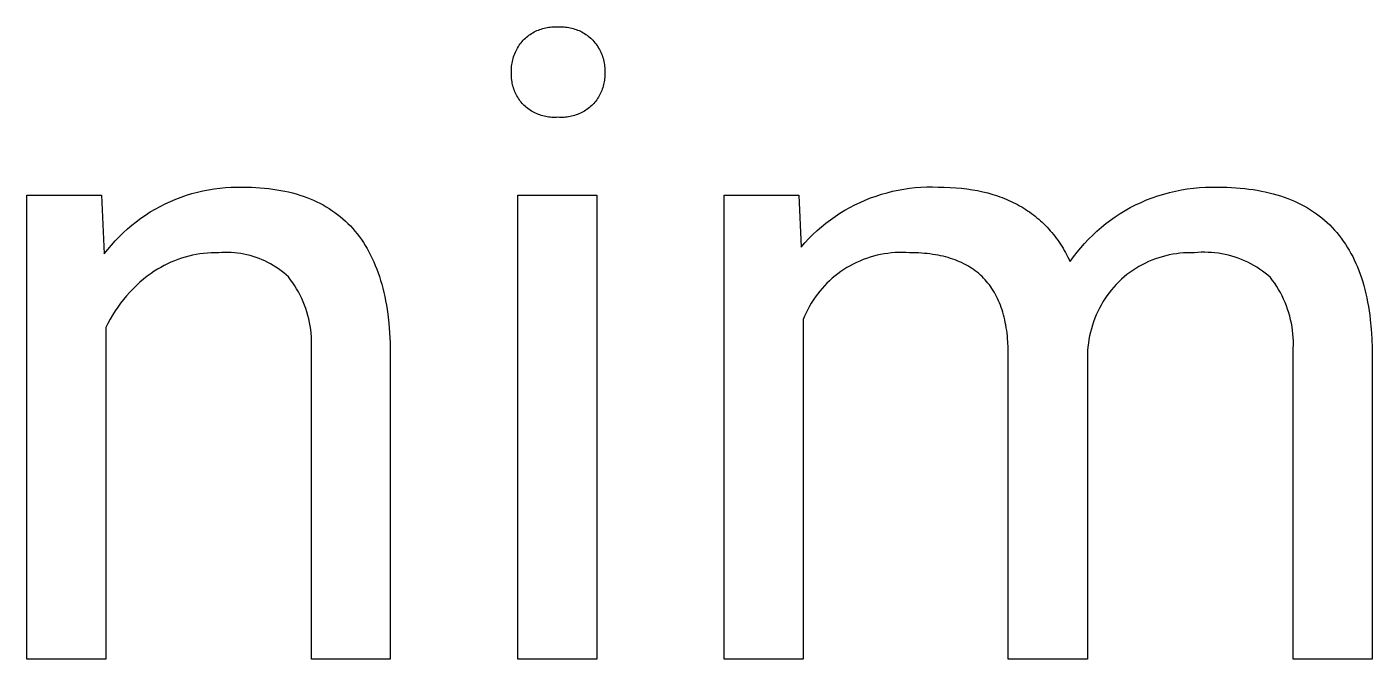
# Model space of a CAD drawing. Header units: millimetres. Extents: x -582 to 3448, y -204 to 2611.
# Drawn here: x 3206.7 to 3269, y 152.5 to 181.8 of the extents above; entities that cross this region are included whole.
import ezdxf

# ---------------------------------------------------------------- set-up
doc = ezdxf.new("R2010")
doc.units = ezdxf.units.MM
doc.header["$MEASUREMENT"] = 0
doc.layers.add('Domyślny', color=7, linetype='Continuous', true_color=0x000000)

msp = doc.modelspace()

# ---------------------------------------------------------------- linework, layer by layer
at = {"layer": 'Domyślny'}
for p, q in [((3230.842, 181.803), (3230.912, 181.811)), ((3230.912, 181.811), (3230.983, 181.817)), ((3230.983, 181.817), (3231.054, 181.821)), ((3231.054, 181.821), (3231.125, 181.822)), ((3231.125, 181.822), (3231.196, 181.82)), ((3231.196, 181.82), (3231.268, 181.817)), ((3231.268, 181.817), (3231.339, 181.82)), ((3231.339, 181.82), (3231.41, 181.822)), ((3231.41, 181.822), (3231.482, 181.82)), ((3231.482, 181.82), (3231.553, 181.817)), ((3231.553, 181.817), (3231.624, 181.811)), ((3231.624, 181.811), (3231.695, 181.802)), ((3229.608, 181.148), (3229.656, 181.205)), ((3229.656, 181.205), (3229.707, 181.255)), ((3229.707, 181.255), (3229.759, 181.303)), ((3229.759, 181.303), (3229.813, 181.35)), ((3229.813, 181.35), (3229.869, 181.394)), ((3229.869, 181.394), (3229.926, 181.437)), ((3229.926, 181.437), (3229.984, 181.477)), ((3229.984, 181.477), (3230.044, 181.516)), ((3230.044, 181.516), (3230.105, 181.552)), ((3230.105, 181.552), (3230.167, 181.586)), ((3230.167, 181.586), (3230.231, 181.619)), ((3230.231, 181.619), (3230.296, 181.648)), ((3230.296, 181.648), (3230.361, 181.676)), ((3230.361, 181.676), (3230.428, 181.701)), ((3230.428, 181.701), (3230.495, 181.724)), ((3230.495, 181.724), (3230.563, 181.745)), ((3230.563, 181.745), (3230.632, 181.763)), ((3230.632, 181.763), (3230.701, 181.779)), ((3230.701, 181.779), (3230.771, 181.792)), ((3230.771, 181.792), (3230.842, 181.803)), ((3231.695, 181.802), (3231.766, 181.791)), ((3231.766, 181.791), (3231.836, 181.778)), ((3231.836, 181.778), (3231.906, 181.762)), ((3231.906, 181.762), (3231.975, 181.744)), ((3231.975, 181.744), (3232.043, 181.723)), ((3232.043, 181.723), (3232.111, 181.7)), ((3232.111, 181.7), (3232.178, 181.675)), ((3232.178, 181.675), (3232.244, 181.648)), ((3232.244, 181.648), (3232.309, 181.618)), ((3232.309, 181.618), (3232.373, 181.586)), ((3232.373, 181.586), (3232.435, 181.552)), ((3232.435, 181.552), (3232.497, 181.515)), ((3232.497, 181.515), (3232.557, 181.477)), ((3232.557, 181.477), (3232.616, 181.436)), ((3232.616, 181.436), (3232.673, 181.394)), ((3232.673, 181.394), (3232.729, 181.349)), ((3232.729, 181.349), (3232.784, 181.303)), ((3232.784, 181.303), (3232.836, 181.255)), ((3232.836, 181.255), (3232.887, 181.205)), ((3232.887, 181.205), (3232.936, 181.149)), ((3229.242, 180.506), (3229.269, 180.576)), ((3229.269, 180.576), (3229.298, 180.644)), ((3229.298, 180.644), (3229.329, 180.712)), ((3229.329, 180.712), (3229.362, 180.778)), ((3229.362, 180.778), (3229.398, 180.843)), ((3229.398, 180.843), (3229.436, 180.907)), ((3229.436, 180.907), (3229.476, 180.969)), ((3229.476, 180.969), (3229.518, 181.031)), ((3229.518, 181.031), (3229.562, 181.09)), ((3229.562, 181.09), (3229.608, 181.148)), ((3232.936, 181.149), (3232.983, 181.091)), ((3232.983, 181.091), (3233.028, 181.031)), ((3233.028, 181.031), (3233.071, 180.97)), ((3233.071, 180.97), (3233.111, 180.908)), ((3233.111, 180.908), (3233.15, 180.844)), ((3233.15, 180.844), (3233.186, 180.779)), ((3233.186, 180.779), (3233.22, 180.713)), ((3233.22, 180.713), (3233.251, 180.646)), ((3233.251, 180.646), (3233.281, 180.577)), ((3233.281, 180.577), (3233.308, 180.508)), ((3229.118, 179.928), (3229.125, 180.002)), ((3229.125, 180.002), (3229.134, 180.075)), ((3229.134, 180.075), (3229.146, 180.148)), ((3229.146, 180.148), (3229.161, 180.221)), ((3229.161, 180.221), (3229.177, 180.294)), ((3229.177, 180.294), (3229.197, 180.365)), ((3229.197, 180.365), (3229.218, 180.436)), ((3229.218, 180.436), (3229.242, 180.506)), ((3233.308, 180.508), (3233.332, 180.438)), ((3233.332, 180.438), (3233.354, 180.367)), ((3233.354, 180.367), (3233.374, 180.295)), ((3233.374, 180.295), (3233.391, 180.222)), ((3233.391, 180.222), (3233.406, 180.149)), ((3233.406, 180.149), (3233.418, 180.076)), ((3233.418, 180.076), (3233.427, 180.002)), ((3233.427, 180.002), (3233.434, 179.928)), ((3229.112, 179.779), (3229.114, 179.854)), ((3229.113, 179.705), (3229.112, 179.779)), ((3229.112, 179.635), (3229.113, 179.705)), ((3229.113, 179.565), (3229.112, 179.635)), ((3229.117, 179.495), (3229.113, 179.565)), ((3229.114, 179.854), (3229.118, 179.928)), ((3229.123, 179.425), (3229.117, 179.495)), ((3229.131, 179.355), (3229.123, 179.425)), ((3229.142, 179.285), (3229.131, 179.355)), ((3233.421, 179.354), (3233.41, 179.284)), ((3233.43, 179.424), (3233.421, 179.354)), ((3233.436, 179.494), (3233.43, 179.424)), ((3233.434, 179.928), (3233.439, 179.854)), ((3233.44, 179.564), (3233.436, 179.494)), ((3233.439, 179.854), (3233.441, 179.78)), ((3233.441, 179.78), (3233.44, 179.705)), ((3233.44, 179.705), (3233.441, 179.635)), ((3233.441, 179.635), (3233.44, 179.564)), ((3229.155, 179.216), (3229.142, 179.285)), ((3229.17, 179.148), (3229.155, 179.216)), ((3229.187, 179.08), (3229.17, 179.148)), ((3229.207, 179.013), (3229.187, 179.08)), ((3229.229, 178.946), (3229.207, 179.013)), ((3229.253, 178.88), (3229.229, 178.946)), ((3229.28, 178.815), (3229.253, 178.88)), ((3229.308, 178.751), (3229.28, 178.815)), ((3229.339, 178.688), (3229.308, 178.751)), ((3233.241, 178.749), (3233.21, 178.686)), ((3233.27, 178.813), (3233.241, 178.749)), ((3233.297, 178.878), (3233.27, 178.813)), ((3233.321, 178.944), (3233.297, 178.878)), ((3233.344, 179.011), (3233.321, 178.944)), ((3233.364, 179.079), (3233.344, 179.011)), ((3233.382, 179.147), (3233.364, 179.079)), ((3233.397, 179.215), (3233.382, 179.147)), ((3233.41, 179.284), (3233.397, 179.215)), ((3229.372, 178.625), (3229.339, 178.688)), ((3229.407, 178.565), (3229.372, 178.625)), ((3229.443, 178.505), (3229.407, 178.565)), ((3229.482, 178.446), (3229.443, 178.505)), ((3229.523, 178.389), (3229.482, 178.446)), ((3229.566, 178.333), (3229.523, 178.389)), ((3229.61, 178.279), (3229.566, 178.333)), ((3229.656, 178.226), (3229.61, 178.279)), ((3229.708, 178.177), (3229.656, 178.226)), ((3229.761, 178.131), (3229.708, 178.177)), ((3229.815, 178.085), (3229.761, 178.131)), ((3229.871, 178.042), (3229.815, 178.085)), ((3232.727, 178.086), (3232.671, 178.043)), ((3232.782, 178.131), (3232.727, 178.086)), ((3232.836, 178.178), (3232.782, 178.131)), ((3232.887, 178.226), (3232.836, 178.178)), ((3232.934, 178.279), (3232.887, 178.226)), ((3232.98, 178.333), (3232.934, 178.279)), ((3233.023, 178.388), (3232.98, 178.333)), ((3233.064, 178.445), (3233.023, 178.388)), ((3233.104, 178.504), (3233.064, 178.445)), ((3233.141, 178.563), (3233.104, 178.504)), ((3233.176, 178.624), (3233.141, 178.563)), ((3233.21, 178.686), (3233.176, 178.624)), ((3229.929, 178.001), (3229.871, 178.042)), ((3229.987, 177.962), (3229.929, 178.001)), ((3230.048, 177.924), (3229.987, 177.962)), ((3230.109, 177.889), (3230.048, 177.924)), ((3230.171, 177.856), (3230.109, 177.889)), ((3230.235, 177.825), (3230.171, 177.856)), ((3230.3, 177.796), (3230.235, 177.825)), ((3230.365, 177.769), (3230.3, 177.796)), ((3230.432, 177.745), (3230.365, 177.769)), ((3230.499, 177.723), (3230.432, 177.745)), ((3230.567, 177.703), (3230.499, 177.723)), ((3230.635, 177.686), (3230.567, 177.703)), ((3230.704, 177.671), (3230.635, 177.686)), ((3230.774, 177.658), (3230.704, 177.671)), ((3230.844, 177.647), (3230.774, 177.658)), ((3230.914, 177.639), (3230.844, 177.647)), ((3230.985, 177.634), (3230.914, 177.639)), ((3231.055, 177.631), (3230.985, 177.634)), ((3231.126, 177.63), (3231.055, 177.631)), ((3231.197, 177.631), (3231.126, 177.63)), ((3231.268, 177.635), (3231.197, 177.631)), ((3231.338, 177.631), (3231.268, 177.635)), ((3231.41, 177.63), (3231.338, 177.631)), ((3231.481, 177.631), (3231.41, 177.63)), ((3231.552, 177.634), (3231.481, 177.631)), ((3231.622, 177.64), (3231.552, 177.634)), ((3231.693, 177.648), (3231.622, 177.64)), ((3231.763, 177.658), (3231.693, 177.648)), ((3231.833, 177.671), (3231.763, 177.658)), ((3231.903, 177.686), (3231.833, 177.671)), ((3231.971, 177.704), (3231.903, 177.686)), ((3232.04, 177.724), (3231.971, 177.704)), ((3232.107, 177.746), (3232.04, 177.724)), ((3232.174, 177.77), (3232.107, 177.746)), ((3232.24, 177.797), (3232.174, 177.77)), ((3232.305, 177.826), (3232.24, 177.797)), ((3232.369, 177.857), (3232.305, 177.826)), ((3232.432, 177.89), (3232.369, 177.857)), ((3232.493, 177.925), (3232.432, 177.89)), ((3232.554, 177.962), (3232.493, 177.925)), ((3232.613, 178.001), (3232.554, 177.962)), ((3232.671, 178.043), (3232.613, 178.001)), ((3215.355, 174.325), (3215.617, 174.359)), ((3215.617, 174.359), (3215.88, 174.383)), ((3215.88, 174.383), (3216.143, 174.399)), ((3216.143, 174.399), (3216.406, 174.406)), ((3216.406, 174.406), (3216.67, 174.404)), ((3216.67, 174.404), (3216.88, 174.402)), ((3216.88, 174.402), (3217.087, 174.397)), ((3217.087, 174.397), (3217.291, 174.387)), ((3217.291, 174.387), (3217.491, 174.374)), ((3217.491, 174.374), (3217.689, 174.357)), ((3217.689, 174.357), (3217.882, 174.337)), ((3217.882, 174.337), (3218.073, 174.312)), ((3247.279, 174.311), (3247.542, 174.349)), ((3247.542, 174.349), (3247.806, 174.378)), ((3247.806, 174.378), (3248.071, 174.398)), ((3248.071, 174.398), (3248.336, 174.409)), ((3248.336, 174.409), (3248.602, 174.411)), ((3248.602, 174.411), (3248.867, 174.404)), ((3248.867, 174.404), (3249.145, 174.401)), ((3249.145, 174.401), (3249.417, 174.391)), ((3249.417, 174.391), (3249.683, 174.374)), ((3249.683, 174.374), (3249.944, 174.35)), ((3249.944, 174.35), (3250.199, 174.32)), ((3260.399, 174.32), (3260.677, 174.356)), ((3260.677, 174.356), (3260.955, 174.382)), ((3260.955, 174.382), (3261.234, 174.399)), ((3261.234, 174.399), (3261.514, 174.407)), ((3261.514, 174.407), (3261.794, 174.404)), ((3261.794, 174.404), (3262.227, 174.397)), ((3262.227, 174.397), (3262.439, 174.388)), ((3262.439, 174.388), (3262.647, 174.375)), ((3262.647, 174.375), (3262.852, 174.359)), ((3262.852, 174.359), (3263.053, 174.339)), ((3263.053, 174.339), (3263.251, 174.315)), ((3206.689, 152.548), (3206.689, 174.024)), ((3206.689, 174.024), (3210.149, 174.024)), ((3210.149, 174.024), (3210.268, 171.31)), ((3213.095, 173.631), (3213.334, 173.742)), ((3213.334, 173.742), (3213.577, 173.845)), ((3213.577, 173.845), (3213.823, 173.939)), ((3213.823, 173.939), (3214.073, 174.025)), ((3214.073, 174.025), (3214.325, 174.102)), ((3214.325, 174.102), (3214.58, 174.171)), ((3214.58, 174.171), (3214.836, 174.231)), ((3214.836, 174.231), (3215.095, 174.282)), ((3215.095, 174.282), (3215.355, 174.325)), ((3218.073, 174.312), (3218.26, 174.284)), ((3218.26, 174.284), (3218.444, 174.252)), ((3218.444, 174.252), (3218.625, 174.217)), ((3218.625, 174.217), (3218.802, 174.177)), ((3218.802, 174.177), (3218.976, 174.134)), ((3218.976, 174.134), (3219.147, 174.088)), ((3219.147, 174.088), (3219.315, 174.037)), ((3219.315, 174.037), (3219.479, 173.983)), ((3219.479, 173.983), (3219.64, 173.924)), ((3219.64, 173.924), (3219.798, 173.863)), ((3219.798, 173.863), (3219.952, 173.797)), ((3219.952, 173.797), (3220.103, 173.728)), ((3220.103, 173.728), (3220.251, 173.655)), ((3229.41, 152.548), (3229.41, 174.024)), ((3229.41, 174.024), (3233.069, 174.024)), ((3233.069, 174.024), (3233.069, 152.548)), ((3238.963, 152.548), (3238.963, 174.024)), ((3238.963, 174.024), (3242.423, 174.024)), ((3242.423, 174.024), (3242.521, 171.628)), ((3245.252, 173.696), (3245.495, 173.802)), ((3245.495, 173.802), (3245.742, 173.9)), ((3245.742, 173.9), (3245.992, 173.99)), ((3245.992, 173.99), (3246.245, 174.072)), ((3246.245, 174.072), (3246.5, 174.144)), ((3246.5, 174.144), (3246.758, 174.209)), ((3246.758, 174.209), (3247.018, 174.264)), ((3247.018, 174.264), (3247.279, 174.311)), ((3250.199, 174.32), (3250.449, 174.283)), ((3250.449, 174.283), (3250.693, 174.239)), ((3250.693, 174.239), (3250.932, 174.189)), ((3250.932, 174.189), (3251.165, 174.131)), ((3251.165, 174.131), (3251.392, 174.067)), ((3251.392, 174.067), (3251.613, 173.997)), ((3251.613, 173.997), (3251.722, 173.959)), ((3251.722, 173.959), (3251.83, 173.919)), ((3251.83, 173.919), (3251.936, 173.878)), ((3251.936, 173.878), (3252.04, 173.835)), ((3252.04, 173.835), (3252.143, 173.79)), ((3252.143, 173.79), (3252.245, 173.744)), ((3252.245, 173.744), (3252.345, 173.696)), ((3258.255, 173.698), (3258.513, 173.807)), ((3258.513, 173.807), (3258.774, 173.908)), ((3258.774, 173.908), (3259.039, 174)), ((3259.039, 174), (3259.306, 174.082)), ((3259.306, 174.082), (3259.576, 174.156)), ((3259.576, 174.156), (3259.848, 174.22)), ((3259.848, 174.22), (3260.123, 174.275)), ((3260.123, 174.275), (3260.399, 174.32)), ((3263.251, 174.315), (3263.446, 174.287)), ((3263.446, 174.287), (3263.637, 174.256)), ((3263.637, 174.256), (3263.825, 174.222)), ((3263.825, 174.222), (3264.009, 174.183)), ((3264.009, 174.183), (3264.19, 174.141)), ((3264.19, 174.141), (3264.368, 174.096)), ((3264.368, 174.096), (3264.542, 174.046)), ((3264.542, 174.046), (3264.713, 173.994)), ((3264.713, 173.994), (3264.881, 173.937)), ((3264.881, 173.937), (3265.045, 173.877)), ((3265.045, 173.877), (3265.206, 173.813)), ((3265.206, 173.813), (3265.363, 173.745)), ((3265.363, 173.745), (3265.517, 173.674)), ((3211.961, 172.96), (3212.179, 173.109)), ((3212.179, 173.109), (3212.401, 173.251)), ((3212.401, 173.251), (3212.628, 173.386)), ((3212.628, 173.386), (3212.859, 173.513)), ((3212.859, 173.513), (3213.095, 173.631)), ((3220.251, 173.655), (3220.396, 173.578)), ((3220.396, 173.578), (3220.537, 173.497)), ((3220.537, 173.497), (3220.675, 173.413)), ((3220.675, 173.413), (3220.81, 173.325)), ((3220.81, 173.325), (3220.941, 173.233)), ((3220.941, 173.233), (3221.07, 173.137)), ((3221.07, 173.137), (3221.195, 173.038)), ((3244.096, 173.044), (3244.318, 173.19)), ((3244.318, 173.19), (3244.545, 173.328)), ((3244.545, 173.328), (3244.777, 173.458)), ((3244.777, 173.458), (3245.012, 173.581)), ((3245.012, 173.581), (3245.252, 173.696)), ((3252.345, 173.696), (3252.444, 173.646)), ((3252.444, 173.646), (3252.542, 173.595)), ((3252.542, 173.595), (3252.638, 173.542)), ((3252.638, 173.542), (3252.733, 173.487)), ((3252.733, 173.487), (3252.826, 173.43)), ((3252.826, 173.43), (3252.918, 173.372)), ((3252.918, 173.372), (3253.009, 173.312)), ((3253.009, 173.312), (3253.098, 173.251)), ((3253.098, 173.251), (3253.185, 173.188)), ((3253.185, 173.188), (3253.272, 173.123)), ((3253.272, 173.123), (3253.357, 173.056)), ((3257.064, 173.031), (3257.289, 173.179)), ((3257.289, 173.179), (3257.518, 173.32)), ((3257.518, 173.32), (3257.752, 173.452)), ((3257.752, 173.452), (3258.002, 173.579)), ((3258.002, 173.579), (3258.255, 173.698)), ((3265.517, 173.674), (3265.668, 173.599)), ((3265.668, 173.599), (3265.815, 173.521)), ((3265.815, 173.521), (3265.959, 173.439)), ((3265.959, 173.439), (3266.1, 173.353)), ((3266.1, 173.353), (3266.237, 173.263)), ((3266.237, 173.263), (3266.371, 173.17)), ((3266.371, 173.17), (3266.501, 173.073)), ((3211.147, 172.291), (3211.342, 172.468)), ((3211.342, 172.468), (3211.543, 172.639)), ((3211.543, 172.639), (3211.749, 172.803)), ((3211.749, 172.803), (3211.961, 172.96)), ((3221.195, 173.038), (3221.316, 172.935)), ((3221.316, 172.935), (3221.434, 172.828)), ((3221.434, 172.828), (3221.55, 172.718)), ((3221.55, 172.718), (3221.661, 172.603)), ((3221.661, 172.603), (3221.77, 172.485)), ((3221.77, 172.485), (3221.875, 172.363)), ((3243.261, 172.389), (3243.461, 172.563)), ((3243.461, 172.563), (3243.668, 172.731)), ((3243.668, 172.731), (3243.879, 172.891)), ((3243.879, 172.891), (3244.096, 173.044)), ((3253.357, 173.056), (3253.44, 172.988)), ((3253.44, 172.988), (3253.522, 172.918)), ((3253.522, 172.918), (3253.603, 172.847)), ((3253.603, 172.847), (3253.683, 172.773)), ((3253.683, 172.773), (3253.76, 172.698)), ((3253.76, 172.698), (3253.837, 172.622)), ((3253.837, 172.622), (3253.912, 172.543)), ((3253.912, 172.543), (3253.986, 172.463)), ((3256.218, 172.365), (3256.421, 172.542)), ((3256.421, 172.542), (3256.63, 172.712)), ((3256.63, 172.712), (3256.844, 172.875)), ((3256.844, 172.875), (3257.064, 173.031)), ((3266.501, 173.073), (3266.628, 172.973)), ((3266.628, 172.973), (3266.752, 172.869)), ((3266.752, 172.869), (3266.872, 172.761)), ((3266.872, 172.761), (3266.989, 172.65)), ((3266.989, 172.65), (3267.102, 172.535)), ((3267.102, 172.535), (3267.212, 172.416)), ((3210.599, 171.72), (3210.775, 171.916)), ((3210.775, 171.916), (3210.958, 172.107)), ((3210.958, 172.107), (3211.147, 172.291)), ((3221.875, 172.363), (3221.977, 172.238)), ((3221.977, 172.238), (3222.076, 172.108)), ((3222.076, 172.108), (3222.171, 171.975)), ((3222.171, 171.975), (3222.263, 171.839)), ((3242.696, 171.827), (3242.878, 172.021)), ((3242.878, 172.021), (3243.066, 172.208)), ((3243.066, 172.208), (3243.261, 172.389)), ((3253.986, 172.463), (3254.058, 172.382)), ((3254.058, 172.382), (3254.129, 172.298)), ((3254.129, 172.298), (3254.199, 172.213)), ((3254.199, 172.213), (3254.267, 172.126)), ((3254.267, 172.126), (3254.334, 172.038)), ((3254.334, 172.038), (3254.399, 171.948)), ((3254.399, 171.948), (3254.463, 171.856)), ((3254.463, 171.856), (3254.526, 171.762)), ((3255.645, 171.796), (3255.83, 171.992)), ((3255.83, 171.992), (3256.021, 172.182)), ((3256.021, 172.182), (3256.218, 172.365)), ((3267.212, 172.416), (3267.319, 172.294)), ((3267.319, 172.294), (3267.423, 172.168)), ((3267.423, 172.168), (3267.523, 172.038)), ((3267.523, 172.038), (3267.619, 171.905)), ((3267.619, 171.905), (3267.713, 171.768)), ((3210.268, 171.31), (3210.43, 171.518)), ((3210.43, 171.518), (3210.599, 171.72)), ((3214.349, 171.245), (3214.179, 171.205)), ((3214.521, 171.279), (3214.349, 171.245)), ((3214.694, 171.308), (3214.521, 171.279)), ((3214.867, 171.33), (3214.694, 171.308)), ((3215.041, 171.347), (3214.867, 171.33)), ((3215.216, 171.359), (3215.041, 171.347)), ((3215.391, 171.364), (3215.216, 171.359)), ((3215.565, 171.363), (3215.391, 171.364)), ((3215.712, 171.373), (3215.565, 171.363)), ((3215.858, 171.378), (3215.712, 171.373)), ((3216.005, 171.378), (3215.858, 171.378)), ((3216.151, 171.372), (3216.005, 171.378)), ((3216.297, 171.362), (3216.151, 171.372)), ((3216.443, 171.346), (3216.297, 171.362)), ((3216.588, 171.325), (3216.443, 171.346)), ((3216.733, 171.3), (3216.588, 171.325)), ((3216.876, 171.269), (3216.733, 171.3)), ((3217.018, 171.234), (3216.876, 171.269)), ((3217.159, 171.193), (3217.018, 171.234)), ((3222.263, 171.839), (3222.352, 171.698)), ((3222.352, 171.698), (3222.437, 171.554)), ((3222.437, 171.554), (3222.52, 171.406)), ((3222.52, 171.406), (3222.599, 171.254)), ((3222.599, 171.254), (3222.674, 171.098)), ((3242.521, 171.628), (3242.696, 171.827)), ((3246.041, 171.245), (3245.878, 171.203)), ((3246.205, 171.281), (3246.041, 171.245)), ((3246.37, 171.311), (3246.205, 171.281)), ((3246.536, 171.336), (3246.37, 171.311)), ((3246.703, 171.355), (3246.536, 171.336)), ((3246.871, 171.368), (3246.703, 171.355)), ((3247.039, 171.376), (3246.871, 171.368)), ((3247.207, 171.377), (3247.039, 171.376)), ((3247.375, 171.373), (3247.207, 171.377)), ((3247.543, 171.363), (3247.375, 171.373)), ((3247.824, 171.359), (3247.543, 171.363)), ((3247.961, 171.353), (3247.824, 171.359)), ((3248.096, 171.345), (3247.961, 171.353)), ((3248.228, 171.335), (3248.096, 171.345)), ((3248.359, 171.322), (3248.228, 171.335)), ((3248.487, 171.307), (3248.359, 171.322)), ((3248.613, 171.29), (3248.487, 171.307)), ((3248.737, 171.27), (3248.613, 171.29)), ((3248.859, 171.249), (3248.737, 171.27)), ((3248.978, 171.225), (3248.859, 171.249)), ((3249.095, 171.198), (3248.978, 171.225)), ((3254.526, 171.762), (3254.587, 171.667)), ((3254.587, 171.667), (3254.647, 171.57)), ((3254.647, 171.57), (3254.705, 171.472)), ((3254.705, 171.472), (3254.762, 171.371)), ((3254.762, 171.371), (3254.872, 171.166)), ((3255.133, 171.172), (3255.297, 171.386)), ((3255.297, 171.386), (3255.468, 171.594)), ((3255.468, 171.594), (3255.645, 171.796)), ((3259.4, 171.224), (3259.238, 171.181)), ((3259.563, 171.261), (3259.4, 171.224)), ((3259.727, 171.293), (3259.563, 171.261)), ((3259.893, 171.319), (3259.727, 171.293)), ((3260.059, 171.34), (3259.893, 171.319)), ((3260.226, 171.354), (3260.059, 171.34)), ((3260.393, 171.363), (3260.226, 171.354)), ((3260.561, 171.366), (3260.393, 171.363)), ((3260.728, 171.363), (3260.561, 171.366)), ((3260.886, 171.376), (3260.728, 171.363)), ((3261.045, 171.384), (3260.886, 171.376)), ((3261.203, 171.386), (3261.045, 171.384)), ((3261.362, 171.383), (3261.203, 171.386)), ((3261.52, 171.374), (3261.362, 171.383)), ((3261.678, 171.36), (3261.52, 171.374)), ((3261.836, 171.34), (3261.678, 171.36)), ((3261.992, 171.315), (3261.836, 171.34)), ((3262.148, 171.285), (3261.992, 171.315)), ((3262.302, 171.249), (3262.148, 171.285)), ((3262.456, 171.207), (3262.302, 171.249)), ((3267.713, 171.768), (3267.802, 171.628)), ((3267.802, 171.628), (3267.889, 171.483)), ((3267.889, 171.483), (3267.972, 171.335)), ((3267.972, 171.335), (3268.052, 171.184)), ((3212.733, 170.599), (3212.585, 170.505)), ((3212.883, 170.687), (3212.733, 170.599)), ((3213.037, 170.771), (3212.883, 170.687)), ((3213.194, 170.849), (3213.037, 170.771)), ((3213.353, 170.922), (3213.194, 170.849)), ((3213.514, 170.989), (3213.353, 170.922)), ((3213.678, 171.052), (3213.514, 170.989)), ((3213.843, 171.108), (3213.678, 171.052)), ((3214.01, 171.159), (3213.843, 171.108)), ((3214.179, 171.205), (3214.01, 171.159)), ((3217.298, 171.148), (3217.159, 171.193)), ((3217.436, 171.097), (3217.298, 171.148)), ((3217.572, 171.042), (3217.436, 171.097)), ((3217.706, 170.983), (3217.572, 171.042)), ((3217.837, 170.918), (3217.706, 170.983)), ((3217.967, 170.85), (3217.837, 170.918)), ((3218.094, 170.776), (3217.967, 170.85)), ((3218.218, 170.699), (3218.094, 170.776)), ((3218.34, 170.617), (3218.218, 170.699)), ((3218.458, 170.531), (3218.34, 170.617)), ((3222.674, 171.098), (3222.747, 170.939)), ((3222.747, 170.939), (3222.816, 170.776)), ((3222.816, 170.776), (3222.882, 170.609)), ((3222.882, 170.609), (3222.944, 170.439)), ((3244.646, 170.674), (3244.504, 170.585)), ((3244.792, 170.759), (3244.646, 170.674)), ((3244.94, 170.838), (3244.792, 170.759)), ((3245.091, 170.912), (3244.94, 170.838)), ((3245.244, 170.981), (3245.091, 170.912)), ((3245.399, 171.045), (3245.244, 170.981)), ((3245.557, 171.103), (3245.399, 171.045)), ((3245.717, 171.156), (3245.557, 171.103)), ((3245.878, 171.203), (3245.717, 171.156)), ((3249.21, 171.17), (3249.095, 171.198)), ((3249.322, 171.139), (3249.21, 171.17)), ((3249.433, 171.105), (3249.322, 171.139)), ((3249.541, 171.07), (3249.433, 171.105)), ((3249.647, 171.032), (3249.541, 171.07)), ((3249.751, 170.992), (3249.647, 171.032)), ((3249.852, 170.949), (3249.751, 170.992)), ((3249.951, 170.905), (3249.852, 170.949)), ((3250.048, 170.858), (3249.951, 170.905)), ((3250.143, 170.808), (3250.048, 170.858)), ((3250.236, 170.757), (3250.143, 170.808)), ((3250.326, 170.703), (3250.236, 170.757)), ((3250.414, 170.646), (3250.326, 170.703)), ((3250.5, 170.588), (3250.414, 170.646)), ((3254.872, 171.166), (3254.976, 170.954)), ((3254.976, 170.954), (3255.133, 171.172)), ((3258.017, 170.64), (3257.876, 170.549)), ((3258.16, 170.725), (3258.017, 170.64)), ((3258.307, 170.806), (3258.16, 170.725)), ((3258.457, 170.882), (3258.307, 170.806)), ((3258.608, 170.952), (3258.457, 170.882)), ((3258.763, 171.018), (3258.608, 170.952)), ((3258.919, 171.077), (3258.763, 171.018)), ((3259.078, 171.132), (3258.919, 171.077)), ((3259.238, 171.181), (3259.078, 171.132)), ((3262.607, 171.161), (3262.456, 171.207)), ((3262.757, 171.109), (3262.607, 171.161)), ((3262.905, 171.052), (3262.757, 171.109)), ((3263.051, 170.991), (3262.905, 171.052)), ((3263.195, 170.924), (3263.051, 170.991)), ((3263.337, 170.852), (3263.195, 170.924)), ((3263.475, 170.775), (3263.337, 170.852)), ((3263.612, 170.694), (3263.475, 170.775)), ((3263.745, 170.607), (3263.612, 170.694)), ((3263.875, 170.517), (3263.745, 170.607)), ((3268.052, 171.184), (3268.128, 171.029)), ((3268.128, 171.029), (3268.201, 170.87)), ((3268.201, 170.87), (3268.271, 170.707)), ((3268.271, 170.707), (3268.337, 170.541)), ((3211.923, 169.996), (3211.76, 169.848)), ((3212.09, 170.139), (3211.923, 169.996)), ((3212.263, 170.276), (3212.09, 170.139)), ((3212.44, 170.407), (3212.263, 170.276)), ((3212.585, 170.505), (3212.44, 170.407)), ((3218.574, 170.44), (3218.458, 170.531)), ((3218.686, 170.346), (3218.574, 170.44)), ((3218.795, 170.248), (3218.686, 170.346)), ((3218.897, 170.115), (3218.795, 170.248)), ((3218.994, 169.978), (3218.897, 170.115)), ((3219.086, 169.839), (3218.994, 169.978)), ((3222.944, 170.439), (3223.004, 170.264)), ((3223.004, 170.264), (3223.06, 170.086)), ((3223.06, 170.086), (3223.112, 169.904)), ((3243.842, 170.068), (3243.721, 169.952)), ((3243.967, 170.181), (3243.842, 170.068)), ((3244.096, 170.289), (3243.967, 170.181)), ((3244.229, 170.392), (3244.096, 170.289)), ((3244.365, 170.491), (3244.229, 170.392)), ((3244.504, 170.585), (3244.365, 170.491)), ((3250.584, 170.527), (3250.5, 170.588)), ((3250.665, 170.464), (3250.584, 170.527)), ((3250.744, 170.399), (3250.665, 170.464)), ((3250.821, 170.331), (3250.744, 170.399)), ((3250.896, 170.261), (3250.821, 170.331)), ((3250.968, 170.189), (3250.896, 170.261)), ((3251.038, 170.114), (3250.968, 170.189)), ((3251.106, 170.037), (3251.038, 170.114)), ((3251.172, 169.958), (3251.106, 170.037)), ((3257.225, 170.02), (3257.108, 169.898)), ((3257.347, 170.138), (3257.225, 170.02)), ((3257.474, 170.248), (3257.347, 170.138)), ((3257.604, 170.353), (3257.474, 170.248)), ((3257.738, 170.453), (3257.604, 170.353)), ((3257.876, 170.549), (3257.738, 170.453)), ((3264.002, 170.422), (3263.875, 170.517)), ((3264.125, 170.322), (3264.002, 170.422)), ((3264.246, 170.219), (3264.125, 170.322)), ((3264.347, 170.085), (3264.246, 170.219)), ((3264.444, 169.948), (3264.347, 170.085)), ((3268.337, 170.541), (3268.4, 170.372)), ((3268.4, 170.372), (3268.459, 170.198)), ((3268.459, 170.198), (3268.515, 170.021)), ((3268.515, 170.021), (3268.568, 169.84)), ((3211.303, 169.371), (3211.162, 169.201)), ((3211.45, 169.535), (3211.303, 169.371)), ((3211.602, 169.694), (3211.45, 169.535)), ((3211.76, 169.848), (3211.602, 169.694)), ((3219.174, 169.696), (3219.086, 169.839)), ((3219.256, 169.55), (3219.174, 169.696)), ((3219.334, 169.402), (3219.256, 169.55)), ((3219.407, 169.251), (3219.334, 169.402)), ((3223.112, 169.904), (3223.162, 169.719)), ((3223.162, 169.719), (3223.208, 169.53)), ((3223.208, 169.53), (3223.251, 169.337)), ((3243.279, 169.446), (3243.18, 169.311)), ((3243.383, 169.578), (3243.279, 169.446)), ((3243.491, 169.707), (3243.383, 169.578)), ((3243.604, 169.831), (3243.491, 169.707)), ((3243.721, 169.952), (3243.604, 169.831)), ((3251.236, 169.877), (3251.172, 169.958)), ((3251.297, 169.793), (3251.236, 169.877)), ((3251.356, 169.707), (3251.297, 169.793)), ((3251.413, 169.619), (3251.356, 169.707)), ((3251.468, 169.528), (3251.413, 169.619)), ((3251.52, 169.435), (3251.468, 169.528)), ((3251.57, 169.34), (3251.52, 169.435)), ((3256.681, 169.371), (3256.586, 169.231)), ((3256.781, 169.508), (3256.681, 169.371)), ((3256.885, 169.642), (3256.781, 169.508)), ((3256.994, 169.772), (3256.885, 169.642)), ((3257.108, 169.898), (3256.994, 169.772)), ((3264.536, 169.807), (3264.444, 169.948)), ((3264.623, 169.664), (3264.536, 169.807)), ((3264.706, 169.518), (3264.623, 169.664)), ((3264.784, 169.369), (3264.706, 169.518)), ((3264.856, 169.217), (3264.784, 169.369)), ((3268.568, 169.84), (3268.617, 169.656)), ((3268.617, 169.656), (3268.663, 169.468)), ((3268.663, 169.468), (3268.706, 169.276)), ((3210.897, 168.849), (3210.774, 168.667)), ((3211.026, 169.028), (3210.897, 168.849)), ((3211.162, 169.201), (3211.026, 169.028)), ((3219.475, 169.098), (3219.407, 169.251)), ((3219.537, 168.942), (3219.475, 169.098)), ((3219.594, 168.785), (3219.537, 168.942)), ((3219.646, 168.626), (3219.594, 168.785)), ((3223.251, 169.337), (3223.29, 169.14)), ((3223.29, 169.14), (3223.327, 168.939)), ((3223.327, 168.939), (3223.36, 168.735)), ((3223.36, 168.735), (3223.389, 168.527)), ((3242.83, 168.737), (3242.756, 168.586)), ((3242.91, 168.885), (3242.83, 168.737)), ((3242.995, 169.03), (3242.91, 168.885)), ((3243.085, 169.172), (3242.995, 169.03)), ((3243.18, 169.311), (3243.085, 169.172)), ((3251.618, 169.243), (3251.57, 169.34)), ((3251.664, 169.143), (3251.618, 169.243)), ((3251.708, 169.041), (3251.664, 169.143)), ((3251.749, 168.936), (3251.708, 169.041)), ((3251.788, 168.83), (3251.749, 168.936)), ((3251.825, 168.721), (3251.788, 168.83)), ((3256.33, 168.791), (3256.254, 168.639)), ((3256.41, 168.94), (3256.33, 168.791)), ((3256.495, 169.087), (3256.41, 168.94)), ((3256.586, 169.231), (3256.495, 169.087)), ((3264.923, 169.063), (3264.856, 169.217)), ((3264.985, 168.907), (3264.923, 169.063)), ((3265.042, 168.749), (3264.985, 168.907)), ((3265.093, 168.589), (3265.042, 168.749)), ((3268.706, 169.276), (3268.745, 169.081)), ((3268.745, 169.081), (3268.781, 168.882)), ((3268.781, 168.882), (3268.813, 168.679)), ((3210.546, 168.29), (3210.442, 168.095)), ((3210.657, 168.48), (3210.546, 168.29)), ((3210.774, 168.667), (3210.657, 168.48)), ((3219.693, 168.465), (3219.646, 168.626)), ((3219.734, 168.302), (3219.693, 168.465)), ((3219.77, 168.139), (3219.734, 168.302)), ((3219.8, 167.974), (3219.77, 168.139)), ((3223.389, 168.527), (3223.439, 168.1)), ((3242.686, 168.433), (3242.622, 168.278)), ((3242.622, 168.278), (3242.622, 152.548)), ((3242.756, 168.586), (3242.686, 168.433)), ((3251.859, 168.609), (3251.825, 168.721)), ((3251.892, 168.496), (3251.859, 168.609)), ((3251.922, 168.38), (3251.892, 168.496)), ((3251.949, 168.262), (3251.922, 168.38)), ((3251.975, 168.141), (3251.949, 168.262)), ((3251.999, 168.019), (3251.975, 168.141)), ((3256.06, 168.169), (3256.007, 168.008)), ((3256.12, 168.327), (3256.06, 168.169)), ((3256.184, 168.484), (3256.12, 168.327)), ((3256.254, 168.639), (3256.184, 168.484)), ((3265.139, 168.428), (3265.093, 168.589)), ((3265.18, 168.265), (3265.139, 168.428)), ((3265.215, 168.101), (3265.18, 168.265)), ((3268.813, 168.679), (3268.842, 168.473)), ((3268.842, 168.473), (3268.868, 168.263)), ((3268.868, 168.263), (3268.909, 167.832)), ((3210.442, 168.095), (3210.345, 167.898)), ((3210.345, 167.898), (3210.345, 152.548)), ((3219.824, 167.808), (3219.8, 167.974)), ((3219.843, 167.642), (3219.824, 167.808)), ((3219.856, 167.475), (3219.843, 167.642)), ((3223.439, 168.1), (3223.476, 167.657)), ((3223.476, 167.657), (3223.499, 167.2)), ((3252.02, 167.894), (3251.999, 168.019)), ((3252.039, 167.766), (3252.02, 167.894)), ((3252.055, 167.637), (3252.039, 167.766)), ((3252.07, 167.505), (3252.055, 167.637)), ((3252.082, 167.371), (3252.07, 167.505)), ((3255.878, 167.515), (3255.847, 167.349)), ((3255.915, 167.681), (3255.878, 167.515)), ((3255.958, 167.845), (3255.915, 167.681)), ((3256.007, 168.008), (3255.958, 167.845)), ((3265.244, 167.935), (3265.215, 168.101)), ((3265.268, 167.769), (3265.244, 167.935)), ((3265.286, 167.602), (3265.268, 167.769)), ((3265.299, 167.435), (3265.286, 167.602)), ((3268.909, 167.832), (3268.937, 167.387)), ((3219.854, 166.805), (3219.863, 166.972)), ((3219.864, 167.307), (3219.856, 167.475)), ((3219.863, 166.972), (3219.866, 167.14)), ((3219.866, 167.14), (3219.864, 167.307)), ((3223.499, 167.2), (3223.509, 166.728)), ((3252.092, 167.234), (3252.082, 167.371)), ((3252.106, 166.954), (3252.092, 167.234)), ((3252.11, 166.665), (3252.106, 166.954)), ((3255.801, 167.013), (3255.786, 166.844)), ((3255.821, 167.181), (3255.801, 167.013)), ((3255.847, 167.349), (3255.821, 167.181)), ((3265.292, 166.763), (3265.302, 166.931)), ((3265.306, 167.267), (3265.299, 167.435)), ((3265.302, 166.931), (3265.307, 167.099)), ((3265.307, 167.099), (3265.306, 167.267)), ((3268.937, 167.387), (3268.951, 166.927)), ((3268.951, 166.927), (3268.951, 152.548)), ((3219.854, 152.548), (3219.854, 166.805)), ((3223.509, 166.728), (3223.509, 152.548)), ((3252.11, 152.548), (3252.11, 166.665)), ((3255.786, 166.844), (3255.786, 152.548)), ((3265.292, 152.548), (3265.292, 166.763)), ((3210.345, 152.548), (3206.689, 152.548)), ((3223.509, 152.548), (3219.854, 152.548)), ((3233.069, 152.548), (3229.41, 152.548)), ((3242.622, 152.548), (3238.963, 152.548)), ((3255.786, 152.548), (3252.11, 152.548)), ((3268.951, 152.548), (3265.292, 152.548))]:
    msp.add_line(p, q, dxfattribs=at)

doc.saveas('drawing.dxf')
